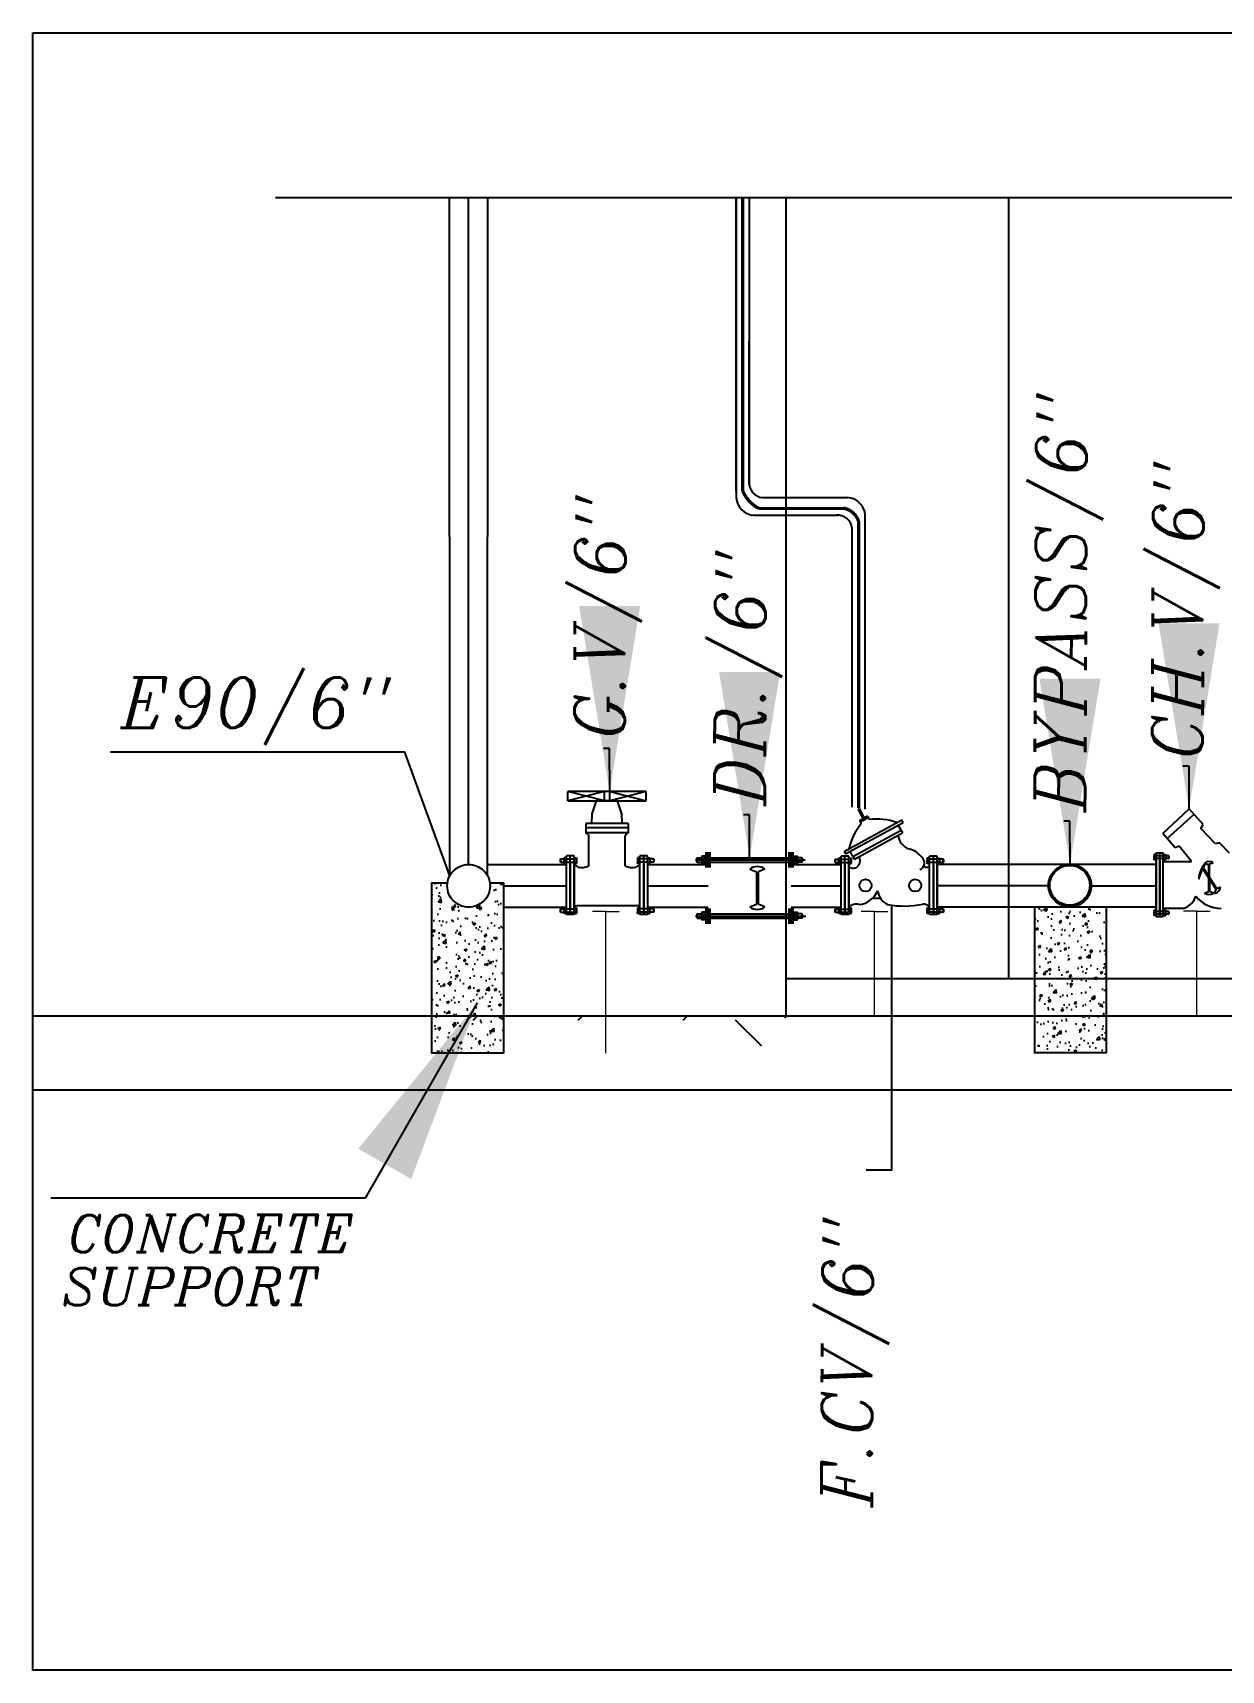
# Model space of a CAD drawing. Extents: x 152000 to 152174, y 158796 to 159332.
# Drawn here: x 152073.134 to 152076.336, y 159129.205 to 159133.617 of the extents above; entities that cross this region are included whole.
import ezdxf

# ---------------------------------------------------------------- set-up
doc = ezdxf.new("R2010")
doc.units = 0
doc.header["$LTSCALE"] = 3
doc.header["$MEASUREMENT"] = 0
for name, pattern in [('AUSGEZOGEN', [0]), ('CENTER', [2, 1.25, -0.25, 0.25, -0.25]), ('CENTERX41', [4.75, 2.5, -0.25, 0.25, -0.25, 0.25, -0.25, 0.25, -0.25, 0.25, -0.25])]:
    doc.linetypes.add(name, pattern=pattern)
doc.layers.get('0').update_dxf_attribs({"linetype": 'CONTINUOUS'})
for name, color, linetype in [('6INCH', 24, 'CONTINUOUS'), ('DIA 100mm', 1, 'CONTINUOUS'), ('DIM', 144, 'CONTINUOUS'), ('EBENE0', 7, 'AUSGEZOGEN'), ('EOP', 3, 'CONTINUOUS'), ('MECH', 6, 'CONTINUOUS'), ('NUMBERS', 6, 'CONTINUOUS'), ('TEXTS', 1, 'CONTINUOUS')]:
    doc.layers.add(name, color=color, linetype=linetype)
doc.layers.add('BEAM', color=6, linetype='CONTINUOUS', lineweight=13)
doc.styles.add('italic', font='italicc.shx', dxfattribs={"height": 0.4})
doc.dimstyles.get("Standard").update_dxf_attribs({"dimtxt": 0.7, "dimasz": 0.5, "dimexe": 4.572, "dimexo": 1.5875, "dimgap": 0.01, "dimtad": 1, "dimzin": 0, "dimdsep": 46, "dimtxsty": 'Standard', "dimcen": 2.286, "dimse1": 1, "dimse2": 1, "dimsd1": 1, "dimsd2": 1, "dimadec": 0, "dimazin": 0, "dimtfac": 1, "dimtdec": 4, "dimtofl": 0, "dimtmove": 0, "dimatfit": 3, "dimfxl": 1, "dimtolj": 1, "dimtzin": 0, "dimarcsym": 0})

msp = doc.modelspace()

# ---------------------------------------------------------------- hatches: boundary and pattern name
h = msp.add_hatch()
h.set_pattern_fill('AR-CONC', color=256, scale=0.009703, style=0)
h.set_pattern_definition([(50, (152164.207266, 158651.478254), (0.069595362, -0.006088805), [0.007277209, -0.080049298]), (355, (152164.207266, 158651.478254), (-0.013462966, 0.07298479), [0.005821767, -0.064039438]), (100.4514, (152164.213065, 158651.477746), (0.056132448, 0.066895941), [0.006184676, -0.068031435]), (46.1842, (152164.207266, 158651.49766), (0.103553814, -0.016060219), [0.010915813, -0.120073946]), (96.6356, (152164.2159, 158651.49632), (0.09068981, 0.094518123), [0.009277014, -0.102047136]), (351.1842, (152164.20727, 158651.49766), (0.090689736, 0.094518194), [0.00873265, -0.096059157]), (21, (152164.21697, 158651.49281), (0.057917564, -0.03906589), [0.007277209, -0.080049298]), (326, (152164.21697, 158651.49281), (0.023608753, 0.070360911), [0.005821767, -0.064039438]), (71.4514, (152164.221795, 158651.48955), (0.081526341, 0.031294957), [0.006184676, -0.068031435]), (37.5, (152164.207266, 158651.478254), (0.0011798641, 0.0323005081), [0, -0.0632632025, 0, -0.0650097326, 0, -0.0642820117]), (7.5, (152164.207266, 158651.478254), (0.025525493, 0.038269552), [0, -0.0370652505, 0, -0.0618077607, 0, -0.0244999365]), (327.5, (152164.185628, 158651.478254), (0.0517964983, -0.0021884868), [0, -0.024257363, 0, -0.0756829723, 0, -0.1004254824]), (317.5, (152164.175925, 158651.478254), (0.0565862342, 0.0097131315), [0, -0.031534572, 0, -0.050261256, 0, -0.071316647])])
h.paths.add_polyline_path([(152074.20875, 159131.32559), (152074.25134, 159131.32559, 0.030415), (152074.25091, 159131.3186, 1), (152074.36607, 159131.3186, 0.030415), (152074.36564, 159131.32559), (152074.40281, 159131.32559), (152074.40281, 159130.86855), (152074.20875, 159130.86855)])
h = msp.add_hatch()
h.set_pattern_fill('AR-CONC', color=256, scale=0.009703, style=0)
h.set_pattern_definition([(50, (152162.88691, 158651.47899), (0.069595362, -0.006088805), [0.007277209, -0.080049298]), (355, (152162.88691, 158651.47899), (-0.013462966, 0.07298479), [0.005821767, -0.064039438]), (100.4514, (152162.89271, 158651.47848), (0.056132448, 0.066895941), [0.006184676, -0.068031435]), (46.1842, (152162.88691, 158651.498395), (0.103553814, -0.016060219), [0.010915813, -0.120073946]), (96.6356, (152162.89554, 158651.49706), (0.09068981, 0.094518123), [0.009277014, -0.102047136]), (351.1842, (152162.88691, 158651.4984), (0.090689736, 0.094518194), [0.00873265, -0.096059157]), (21, (152162.89661, 158651.493543), (0.057917564, -0.03906589), [0.007277209, -0.080049298]), (326, (152162.89661, 158651.49354), (0.023608753, 0.070360911), [0.005821767, -0.064039438]), (71.4514, (152162.90144, 158651.49029), (0.081526341, 0.031294957), [0.006184676, -0.068031435]), (37.5, (152162.886908, 158651.47899), (0.0011798641, 0.0323005081), [0, -0.0632632025, 0, -0.0650097326, 0, -0.0642820117]), (7.5, (152162.886908, 158651.47899), (0.025525493, 0.038269552), [0, -0.0370652505, 0, -0.0618077607, 0, -0.0244999365]), (327.5, (152162.86527, 158651.47899), (0.0517964983, -0.0021884868), [0, -0.024257363, 0, -0.0756829723, 0, -0.1004254824]), (317.5, (152162.855568, 158651.47899), (0.0565862342, 0.0097131315), [0, -0.031534572, 0, -0.050261256, 0, -0.071316647])])
h.paths.add_polyline_path([(152075.83285, 159131.26176), (152076.02691, 159131.26176), (152076.02691, 159130.86928), (152075.83285, 159130.86928)])

# ---------------------------------------------------------------- linework, layer by layer
at = {"color": 130, "const_width": 0.00889}
for points in [[(152075.04675, 159132.38216), (152075.04705, 159133.17256)], [(152075.09046, 159132.33508), (152075.32209, 159132.33508)]]:
    msp.add_lwpolyline(points, dxfattribs=at)
for points in [[(152075.04709, 159133.17256), (152075.04675, 159132.38216, 0.1694088), (152075.09046, 159132.33508)], [(152075.35921, 159131.52842), (152075.35921, 159132.29939, 0.2854813), (152075.31891, 159132.33576)]]:
    msp.add_lwpolyline(points, format="xyb", dxfattribs=at)
for points in [[(152074.25767, 159131.34566), (152074.13662, 159131.67894), (152073.34346, 159131.67894)], [(152074.25134, 159131.32559), (152074.20875, 159131.32559), (152074.20875, 159130.86855), (152074.40281, 159130.86855), (152074.40281, 159131.32559), (152074.36564, 159131.32559)], [(152075.44735, 159131.26683), (152075.44735, 159130.55224), (152075.37909, 159130.55224)], [(152075.83285, 159131.26176), (152075.83285, 159130.86928), (152076.02691, 159130.86928), (152076.02691, 159131.26176)]]:
    msp.add_lwpolyline(points)
at = {"layer": '6INCH', "color": 2}
for points in [[(152075.02897, 159132.38216), (152075.02927, 159133.17256)], [(152075.06454, 159132.39988), (152075.06483, 159133.17256)]]:
    msp.add_lwpolyline(points, dxfattribs=at)
for points in [[(152075.02928, 159133.17256), (152075.02897, 159132.36438, 0.3695068), (152075.07696, 159132.31684)], [(152075.06453, 159133.17256), (152075.06453, 159132.39994, 0.411113), (152075.10812, 159132.36447)], [(152075.37699, 159131.52472), (152075.37699, 159132.31717, 0.3695068), (152075.329, 159132.3647)], [(152075.34143, 159131.53008), (152075.34143, 159132.28161, 0.4094812), (152075.29886, 159132.31684)]]:
    msp.add_lwpolyline(points, format="xyb", dxfattribs=at)
at = {"layer": '6INCH', "color": 50}
for points in [[(152075.10046, 159132.36447), (152075.329, 159132.3647)], [(152075.07696, 159132.31684), (152075.30562, 159132.31684)]]:
    msp.add_lwpolyline(points, dxfattribs=at)
at = {"layer": 'BEAM', "color": 2}
for p, q in [((152074.67833, 159131.2497), (152074.64248, 159131.2497)), ((152074.67833, 159131.2497), (152074.71419, 159131.2497)), ((152074.67833, 159130.86787), (152074.67833, 159131.2497)), ((152075.4018, 159131.24968), (152075.36594, 159131.24968)), ((152075.4018, 159131.24968), (152075.43766, 159131.24968)), ((152075.4018, 159130.96787), (152075.4018, 159131.24968)), ((152076.2705, 159131.25042), (152076.23464, 159131.25042)), ((152076.2705, 159131.25042), (152076.30635, 159131.25042)), ((152076.2705, 159130.96861), (152076.2705, 159131.25042))]:
    msp.add_line(p, q, dxfattribs=at)
at = {"layer": 'DIA 100mm', "color": 1, "linetype": 'CENTERX41'}
for centre, radius in [((152075.92829, 159131.31934), 0.05758), ((152075.92803, 159131.32007), 0.05367)]:
    msp.add_circle(centre, radius, dxfattribs=at)
at = {"layer": 'DIM', "color": 1}
for points in [[(152074.25767, 159131.34566), (152074.25721, 159133.17256)], [(152074.30849, 159131.37618), (152074.30849, 159133.17256)], [(152074.35928, 159131.34573), (152074.35979, 159133.17256)]]:
    msp.add_lwpolyline(points, dxfattribs=at)
at = {"layer": 'DIM', "color": 1, "linetype": 'CENTER'}
msp.add_circle((152074.30849, 159131.3186), 0.05758, dxfattribs=at)
at = {"layer": 'EBENE0', "color": 8, "linetype": 'AUSGEZOGEN'}
for p, q in [((152073.78789, 159133.17256), (152079.7318, 159133.17256)), ((152075.16386, 159130.96787), (152075.16386, 159133.17256)), ((152075.16386, 159130.96787), (152075.16386, 159133.17256)), ((152075.76386, 159132.81787), (152075.76386, 159133.17256)), ((152075.76386, 159131.06787), (152075.76386, 159133.17256)), ((152084.56386, 159131.06787), (152075.16386, 159131.06787)), ((152075.16386, 159130.96787), (152073.13412, 159130.96787)), ((152073.99935, 159130.96787), (152073.13412, 159130.96787)), ((152075.16386, 159130.96787), (152073.13412, 159130.96787)), ((152073.99935, 159130.96787), (152073.13412, 159130.96787)), ((152074.32063, 159130.95706), (152074.33144, 159130.96787)), ((152074.32063, 159130.95706), (152074.33144, 159130.96787)), ((152074.60347, 159130.95706), (152074.61429, 159130.96787)), ((152074.60347, 159130.95706), (152074.61429, 159130.96787)), ((152074.88632, 159130.95706), (152074.89713, 159130.96787)), ((152074.88632, 159130.95706), (152074.89713, 159130.96787)), ((152075.09845, 159130.88635), (152075.02774, 159130.95706)), ((152075.09845, 159130.88635), (152075.02774, 159130.95706)), ((152075.16386, 159130.96236), (152075.15834, 159130.96787)), ((152075.16386, 159130.96236), (152075.15834, 159130.96787)), ((152084.56386, 159130.96787), (152075.16386, 159130.96787)), ((152075.16386, 159130.76787), (152073.13412, 159130.76787)), ((152084.56386, 159130.76787), (152075.16386, 159130.76787))]:
    msp.add_line(p, q, dxfattribs=at)
at = {"layer": 'MECH'}
for p, q in [((152074.67416, 159131.5479), (152074.57552, 159131.57236)), ((152074.67416, 159131.57236), (152074.57552, 159131.5479)), ((152074.78701, 159131.57236), (152074.57552, 159131.57236)), ((152074.57552, 159131.5479), (152074.57552, 159131.57236)), ((152074.67416, 159131.5479), (152074.67416, 159131.57236)), ((152074.68837, 159131.57236), (152074.67416, 159131.57236)), ((152074.68837, 159131.57236), (152074.78701, 159131.5479)), ((152074.78701, 159131.57236), (152074.68837, 159131.5479)), ((152074.68837, 159131.5479), (152074.68837, 159131.57236)), ((152074.78701, 159131.5479), (152074.78701, 159131.57236)), ((152074.57552, 159131.5479), (152074.78701, 159131.5479)), ((152074.64049, 159131.4865), (152074.64153, 159131.51252)), ((152074.64153, 159131.51252), (152074.65286, 159131.5479)), ((152074.70968, 159131.5479), (152074.65286, 159131.5479)), ((152074.721, 159131.51252), (152074.70968, 159131.5479)), ((152074.72204, 159131.4865), (152074.721, 159131.51252)), ((152075.36094, 159131.52706), (152075.35748, 159131.52518)), ((152075.35748, 159131.52518), (152075.37047, 159131.49922)), ((152075.36094, 159131.52706), (152075.37393, 159131.5011)), ((152076.17871, 159131.45975), (152076.24933, 159131.52557)), ((152076.28695, 159131.48344), (152076.24933, 159131.52557)), ((152074.62445, 159131.4865), (152074.62445, 159131.46152)), ((152074.73809, 159131.4865), (152074.62445, 159131.4865)), ((152074.73809, 159131.47505), (152074.62445, 159131.47505)), ((152074.73809, 159131.4865), (152074.73809, 159131.46152)), ((152075.31968, 159131.41146), (152075.47521, 159131.49593)), ((152075.32343, 159131.40454), (152075.47896, 159131.48901)), ((152075.34391, 159131.39774), (152075.47352, 159131.46814)), ((152075.36119, 159131.49418), (152075.3722, 159131.50016)), ((152075.36119, 159131.49418), (152075.36589, 159131.48553)), ((152075.36307, 159131.49072), (152075.37408, 159131.4967)), ((152075.38321, 159131.50614), (152075.3722, 159131.50016)), ((152075.38509, 159131.50268), (152075.37408, 159131.4967)), ((152075.38321, 159131.50614), (152075.38791, 159131.49749)), ((152075.47352, 159131.46814), (152075.466, 159131.48197)), ((152075.47352, 159131.46814), (152075.47728, 159131.46122)), ((152075.47896, 159131.48901), (152075.47521, 159131.49593)), ((152076.19009, 159131.44638), (152076.2624, 159131.51094)), ((152076.28142, 159131.47341), (152076.28695, 159131.48344)), ((152076.32019, 159131.43181), (152076.28142, 159131.47341)), ((152074.63088, 159131.45649), (152074.62445, 159131.46152)), ((152074.73809, 159131.46152), (152074.62445, 159131.46152)), ((152074.63088, 159131.45649), (152074.63244, 159131.4533)), ((152074.63244, 159131.37202), (152074.63244, 159131.4533)), ((152074.73165, 159131.45649), (152074.73009, 159131.4533)), ((152074.73009, 159131.37202), (152074.73009, 159131.4533)), ((152074.73165, 159131.45649), (152074.73809, 159131.46152)), ((152075.34767, 159131.39082), (152075.47728, 159131.46122)), ((152076.21161, 159131.42113), (152076.17871, 159131.45975)), ((152076.2223, 159131.42523), (152076.21161, 159131.42113)), ((152076.25603, 159131.38415), (152076.2223, 159131.42523)), ((152076.33089, 159131.43427), (152076.32019, 159131.43181)), ((152076.35803, 159131.40634), (152076.33089, 159131.43427)), ((152074.55526, 159131.39037), (152074.55628, 159131.39094)), ((152074.55526, 159131.39037), (152074.55526, 159131.38282)), ((152074.55628, 159131.38226), (152074.55526, 159131.38282)), ((152074.55628, 159131.39094), (152074.56508, 159131.39094)), ((152074.55628, 159131.39094), (152074.55628, 159131.38226)), ((152074.55628, 159131.38226), (152074.56508, 159131.38226)), ((152074.56563, 159131.3941), (152074.56563, 159131.39094)), ((152074.57166, 159131.3941), (152074.56563, 159131.3941)), ((152074.56563, 159131.39094), (152074.56563, 159131.38226)), ((152074.56563, 159131.39001), (152074.57166, 159131.39001)), ((152074.56563, 159131.38318), (152074.57166, 159131.38318)), ((152074.56563, 159131.37909), (152074.56563, 159131.38226)), ((152074.57166, 159131.39094), (152074.59283, 159131.39094)), ((152074.57166, 159131.38226), (152074.59283, 159131.38226)), ((152074.57197, 159131.24119), (152074.57197, 159131.39902)), ((152074.58223, 159131.39902), (152074.57197, 159131.39902)), ((152074.58223, 159131.24119), (152074.58223, 159131.39902)), ((152074.58223, 159131.38324), (152074.58223, 159131.39902)), ((152074.58223, 159131.24119), (152074.58223, 159131.39902)), ((152074.59248, 159131.39902), (152074.58223, 159131.39902)), ((152074.58223, 159131.24119), (152074.58223, 159131.39902)), ((152074.58223, 159131.38324), (152074.58223, 159131.25697)), ((152074.59248, 159131.24119), (152074.59248, 159131.39902)), ((152074.59248, 159131.38324), (152074.59248, 159131.39902)), ((152074.59248, 159131.24119), (152074.59248, 159131.39902)), ((152074.59248, 159131.38324), (152074.59248, 159131.25697)), ((152074.59283, 159131.3941), (152074.59887, 159131.3941)), ((152074.59887, 159131.39001), (152074.59283, 159131.39001)), ((152074.59887, 159131.38318), (152074.59283, 159131.38318)), ((152074.59887, 159131.3941), (152074.59887, 159131.39094)), ((152074.59887, 159131.39094), (152074.59887, 159131.38226)), ((152074.59887, 159131.37909), (152074.59887, 159131.38226)), ((152074.7697, 159131.3941), (152074.76366, 159131.3941)), ((152074.76366, 159131.3941), (152074.76366, 159131.39094)), ((152074.76366, 159131.39094), (152074.76366, 159131.38226)), ((152074.76366, 159131.39001), (152074.7697, 159131.39001)), ((152074.76366, 159131.38318), (152074.7697, 159131.38318)), ((152074.76366, 159131.37909), (152074.76366, 159131.38226)), ((152074.79087, 159131.39094), (152074.7697, 159131.39094)), ((152074.79087, 159131.38226), (152074.7697, 159131.38226)), ((152074.77005, 159131.24119), (152074.77005, 159131.39902)), ((152074.78031, 159131.39902), (152074.77005, 159131.39902)), ((152074.78031, 159131.38324), (152074.78031, 159131.39902)), ((152074.79056, 159131.39902), (152074.78031, 159131.39902)), ((152074.78031, 159131.24119), (152074.78031, 159131.39902)), ((152074.78031, 159131.38324), (152074.78031, 159131.25697)), ((152074.79056, 159131.38324), (152074.79056, 159131.39902)), ((152074.79056, 159131.38324), (152074.79056, 159131.25697)), ((152074.79087, 159131.3941), (152074.79691, 159131.3941)), ((152074.79691, 159131.39001), (152074.79087, 159131.39001)), ((152074.79691, 159131.38318), (152074.79087, 159131.38318)), ((152074.79691, 159131.3941), (152074.79691, 159131.39094)), ((152074.79691, 159131.39094), (152074.79691, 159131.38226)), ((152074.79691, 159131.37909), (152074.79691, 159131.38226)), ((152074.80625, 159131.39094), (152074.79746, 159131.39094)), ((152074.80625, 159131.38226), (152074.79746, 159131.38226)), ((152074.80625, 159131.39094), (152074.80625, 159131.38226)), ((152074.80727, 159131.39037), (152074.80625, 159131.39094)), ((152074.80625, 159131.38226), (152074.80727, 159131.38282)), ((152074.80727, 159131.39037), (152074.80727, 159131.38282)), ((152074.91945, 159131.38829), (152075.21506, 159131.38829)), ((152074.92434, 159131.39422), (152074.92294, 159131.39345)), ((152074.92294, 159131.38312), (152074.92294, 159131.39345)), ((152074.92294, 159131.38312), (152074.92434, 159131.38235)), ((152074.92434, 159131.38235), (152074.92434, 159131.39422)), ((152074.92434, 159131.39422), (152074.93637, 159131.39422)), ((152074.92434, 159131.38235), (152074.93637, 159131.38235)), ((152074.93712, 159131.39855), (152074.93712, 159131.39422)), ((152074.94537, 159131.39855), (152074.93712, 159131.39855)), ((152074.93712, 159131.38235), (152074.93712, 159131.39422)), ((152074.93712, 159131.39295), (152074.94537, 159131.39295)), ((152074.93712, 159131.38362), (152074.94537, 159131.38362)), ((152074.93712, 159131.37802), (152074.93712, 159131.38235)), ((152074.94537, 159131.37802), (152074.94537, 159131.39855)), ((152074.94537, 159131.39422), (152075.18563, 159131.39422)), ((152074.94537, 159131.38235), (152075.18563, 159131.38235)), ((152075.18563, 159131.39855), (152075.19388, 159131.39855)), ((152075.18563, 159131.37802), (152075.18563, 159131.39855)), ((152075.19388, 159131.39295), (152075.18563, 159131.39295)), ((152075.19388, 159131.38362), (152075.18563, 159131.38362)), ((152075.19388, 159131.39855), (152075.19388, 159131.39422)), ((152075.19388, 159131.38235), (152075.19388, 159131.39422)), ((152075.19388, 159131.37802), (152075.19388, 159131.38235)), ((152075.20666, 159131.39422), (152075.19463, 159131.39422)), ((152075.20666, 159131.38235), (152075.19463, 159131.38235)), ((152075.20666, 159131.39422), (152075.20806, 159131.39345)), ((152075.20666, 159131.38235), (152075.20666, 159131.39422)), ((152075.20806, 159131.38312), (152075.20666, 159131.38235)), ((152075.20806, 159131.38312), (152075.20806, 159131.39345)), ((152075.29528, 159131.38979), (152075.29629, 159131.39035)), ((152075.29528, 159131.38979), (152075.29528, 159131.38225)), ((152075.29629, 159131.38169), (152075.29528, 159131.38225)), ((152075.29629, 159131.39035), (152075.29629, 159131.38169)), ((152075.29629, 159131.39035), (152075.30507, 159131.39035)), ((152075.29629, 159131.38169), (152075.30507, 159131.38169)), ((152075.31164, 159131.39351), (152075.30562, 159131.39351)), ((152075.30562, 159131.39351), (152075.30562, 159131.39035)), ((152075.30562, 159131.39035), (152075.30562, 159131.38169)), ((152075.30562, 159131.38942), (152075.31164, 159131.38942)), ((152075.30562, 159131.38261), (152075.31164, 159131.38261)), ((152075.30562, 159131.37853), (152075.30562, 159131.38169)), ((152075.31164, 159131.39035), (152075.33277, 159131.39035)), ((152075.31164, 159131.38169), (152075.33277, 159131.38169)), ((152075.32218, 159131.39842), (152075.31194, 159131.39842)), ((152075.31194, 159131.24093), (152075.31194, 159131.39842)), ((152075.31968, 159131.41146), (152075.32343, 159131.40454)), ((152075.32218, 159131.24093), (152075.32218, 159131.39842)), ((152075.32218, 159131.24093), (152075.32218, 159131.39842)), ((152075.32218, 159131.24093), (152075.32218, 159131.39842)), ((152075.33242, 159131.39842), (152075.32218, 159131.39842)), ((152075.32218, 159131.24093), (152075.32218, 159131.39842)), ((152075.32218, 159131.38267), (152075.32218, 159131.39842)), ((152075.32218, 159131.24093), (152075.32218, 159131.39842)), ((152075.32218, 159131.38267), (152075.32218, 159131.25668)), ((152075.32343, 159131.40454), (152075.3364, 159131.41158)), ((152075.33242, 159131.24093), (152075.33242, 159131.39842)), ((152075.33242, 159131.38267), (152075.33242, 159131.39842)), ((152075.33242, 159131.24093), (152075.33242, 159131.39842)), ((152075.33242, 159131.38267), (152075.33242, 159131.25668)), ((152075.33277, 159131.39351), (152075.33879, 159131.39351)), ((152075.33879, 159131.38942), (152075.33277, 159131.38942)), ((152075.33879, 159131.38261), (152075.33277, 159131.38261)), ((152075.34391, 159131.39774), (152075.3364, 159131.41158)), ((152075.33879, 159131.39351), (152075.33879, 159131.39035)), ((152075.33879, 159131.39035), (152075.33879, 159131.38169)), ((152075.33879, 159131.37853), (152075.33879, 159131.38169)), ((152075.34391, 159131.39774), (152075.34767, 159131.39082)), ((152075.54377, 159131.39351), (152075.54377, 159131.39035)), ((152075.54979, 159131.39351), (152075.54377, 159131.39351)), ((152075.54377, 159131.39035), (152075.54377, 159131.38169)), ((152075.54377, 159131.38942), (152075.54979, 159131.38942)), ((152075.54377, 159131.38261), (152075.54979, 159131.38261)), ((152075.54377, 159131.37853), (152075.54377, 159131.38169)), ((152075.57092, 159131.39035), (152075.54979, 159131.39035)), ((152075.57092, 159131.38169), (152075.54979, 159131.38169)), ((152075.55014, 159131.24093), (152075.55014, 159131.39842)), ((152075.56038, 159131.39842), (152075.55014, 159131.39842)), ((152075.56038, 159131.24093), (152075.56038, 159131.39842)), ((152075.56038, 159131.38267), (152075.56038, 159131.39842)), ((152075.56038, 159131.24093), (152075.56038, 159131.39842)), ((152075.57061, 159131.39842), (152075.56038, 159131.39842)), ((152075.56038, 159131.24093), (152075.56038, 159131.39842)), ((152075.56038, 159131.24093), (152075.56038, 159131.39842)), ((152075.56038, 159131.38267), (152075.56038, 159131.25668)), ((152075.57061, 159131.24093), (152075.57061, 159131.39842)), ((152075.57061, 159131.38267), (152075.57061, 159131.39842)), ((152075.57061, 159131.24093), (152075.57061, 159131.39842)), ((152075.57061, 159131.38267), (152075.57061, 159131.25668)), ((152075.57092, 159131.39351), (152075.57694, 159131.39351)), ((152075.57694, 159131.38942), (152075.57092, 159131.38942)), ((152075.57694, 159131.38261), (152075.57092, 159131.38261)), ((152075.57694, 159131.39351), (152075.57694, 159131.39035)), ((152075.57694, 159131.39035), (152075.57694, 159131.38169)), ((152075.57694, 159131.37853), (152075.57694, 159131.38169)), ((152075.58626, 159131.39035), (152075.57749, 159131.39035)), ((152075.58626, 159131.38169), (152075.57749, 159131.38169)), ((152075.58728, 159131.38979), (152075.58626, 159131.39035)), ((152075.58626, 159131.39035), (152075.58626, 159131.38169)), ((152075.58626, 159131.38169), (152075.58728, 159131.38225)), ((152075.58728, 159131.38979), (152075.58728, 159131.38225)), ((152076.16076, 159131.40264), (152076.15522, 159131.40264)), ((152076.15522, 159131.40264), (152076.15522, 159131.39973)), ((152076.15522, 159131.39973), (152076.15522, 159131.39177)), ((152076.15522, 159131.39888), (152076.16076, 159131.39888)), ((152076.15522, 159131.39262), (152076.16076, 159131.39262)), ((152076.15522, 159131.38886), (152076.15522, 159131.39177)), ((152076.16076, 159131.38886), (152076.15522, 159131.38886)), ((152076.18019, 159131.39973), (152076.16076, 159131.39973)), ((152076.18019, 159131.39177), (152076.16076, 159131.39177)), ((152076.16108, 159131.23603), (152076.16108, 159131.40715)), ((152076.16108, 159131.40715), (152076.17049, 159131.40715)), ((152076.16108, 159131.39267), (152076.16108, 159131.40715)), ((152076.16108, 159131.23603), (152076.16108, 159131.40715)), ((152076.16108, 159131.39267), (152076.16108, 159131.25051)), ((152076.17049, 159131.23603), (152076.17049, 159131.40715)), ((152076.17049, 159131.23603), (152076.17049, 159131.40715)), ((152076.17049, 159131.23603), (152076.17049, 159131.40715)), ((152076.17049, 159131.23603), (152076.17049, 159131.40715)), ((152076.17049, 159131.39267), (152076.17049, 159131.40715)), ((152076.17049, 159131.40715), (152076.17991, 159131.40715)), ((152076.17049, 159131.23603), (152076.17049, 159131.40715)), ((152076.17049, 159131.39267), (152076.17049, 159131.25051)), ((152076.17991, 159131.23603), (152076.17991, 159131.40715)), ((152076.17991, 159131.38415), (152076.25603, 159131.38415)), ((152076.18019, 159131.40264), (152076.18572, 159131.40264)), ((152076.18572, 159131.39888), (152076.18019, 159131.39888)), ((152076.18572, 159131.39262), (152076.18019, 159131.39262)), ((152076.18019, 159131.38886), (152076.18572, 159131.38886)), ((152076.18572, 159131.40264), (152076.18572, 159131.39973)), ((152076.18572, 159131.39973), (152076.18572, 159131.39177)), ((152076.18572, 159131.38886), (152076.18572, 159131.39177)), ((152076.1943, 159131.39973), (152076.18623, 159131.39973)), ((152076.1943, 159131.39177), (152076.18623, 159131.39177)), ((152076.1943, 159131.39973), (152076.1943, 159131.39177)), ((152076.19523, 159131.39921), (152076.1943, 159131.39973)), ((152076.1943, 159131.39177), (152076.19523, 159131.39228)), ((152076.19523, 159131.39921), (152076.19523, 159131.39228)), ((152076.29099, 159131.38002), (152076.30162, 159131.37583)), ((152076.31445, 159131.3801), (152076.30386, 159131.37584)), ((152074.57166, 159131.37909), (152074.56563, 159131.37909)), ((152074.59248, 159131.37618), (152074.60327, 159131.36889)), ((152074.59283, 159131.37909), (152074.59887, 159131.37909)), ((152074.77005, 159131.37618), (152074.75926, 159131.36889)), ((152074.7697, 159131.37909), (152074.76366, 159131.37909)), ((152074.79056, 159131.37198), (152074.79056, 159131.26699)), ((152074.79087, 159131.37909), (152074.79691, 159131.37909)), ((152074.94537, 159131.37802), (152074.93712, 159131.37802)), ((152075.06571, 159131.36382), (152075.08418, 159131.35647)), ((152075.08418, 159131.35647), (152075.08418, 159131.26904)), ((152075.10653, 159131.36382), (152075.08807, 159131.35647)), ((152075.08807, 159131.35647), (152075.08807, 159131.26904)), ((152075.18563, 159131.37802), (152075.19388, 159131.37802)), ((152075.31164, 159131.37853), (152075.30562, 159131.37853)), ((152075.33277, 159131.37853), (152075.33879, 159131.37853)), ((152075.54979, 159131.37853), (152075.54377, 159131.37853)), ((152075.57092, 159131.37853), (152075.57694, 159131.37853)), ((152076.27556, 159131.33693), (152076.28576, 159131.36522)), ((152076.28576, 159131.36522), (152076.32228, 159131.30847)), ((152076.29133, 159131.37754), (152076.28727, 159131.36687)), ((152076.28727, 159131.36687), (152076.32379, 159131.31011)), ((152076.30162, 159131.37583), (152076.30188, 159131.30305)), ((152076.30386, 159131.37584), (152076.30412, 159131.30306)), ((152076.29129, 159131.29879), (152076.30188, 159131.30305)), ((152076.31475, 159131.29888), (152076.30412, 159131.30306)), ((152076.31822, 159131.29779), (152076.32228, 159131.30847)), ((152076.33408, 159131.31508), (152076.32379, 159131.31011)), ((152074.55526, 159131.25567), (152074.55628, 159131.25624)), ((152074.55526, 159131.25567), (152074.55526, 159131.24812)), ((152074.55628, 159131.24756), (152074.55526, 159131.24812)), ((152074.55628, 159131.25624), (152074.56508, 159131.25624)), ((152074.55628, 159131.25624), (152074.55628, 159131.24756)), ((152074.55628, 159131.24756), (152074.56508, 159131.24756)), ((152074.56563, 159131.2594), (152074.56563, 159131.25624)), ((152074.57166, 159131.2594), (152074.56563, 159131.2594)), ((152074.56563, 159131.25624), (152074.56563, 159131.24756)), ((152074.56563, 159131.25531), (152074.57166, 159131.25531)), ((152074.56563, 159131.24848), (152074.57166, 159131.24848)), ((152074.56563, 159131.24439), (152074.56563, 159131.24756)), ((152074.57166, 159131.25624), (152074.59283, 159131.25624)), ((152074.57166, 159131.24756), (152074.59283, 159131.24756)), ((152074.58223, 159131.25697), (152074.58223, 159131.24119)), ((152074.59248, 159131.26102), (152074.5967, 159131.26504)), ((152074.59248, 159131.25697), (152074.59248, 159131.24119)), ((152074.59283, 159131.2594), (152074.59887, 159131.2594)), ((152074.59887, 159131.25531), (152074.59283, 159131.25531)), ((152074.59887, 159131.24848), (152074.59283, 159131.24848)), ((152074.5967, 159131.26504), (152074.60109, 159131.26541)), ((152074.59887, 159131.2594), (152074.59887, 159131.25624)), ((152074.59887, 159131.25624), (152074.59887, 159131.24756)), ((152074.59887, 159131.24439), (152074.59887, 159131.24756)), ((152074.60109, 159131.26541), (152074.76144, 159131.26541)), ((152074.76583, 159131.26504), (152074.76144, 159131.26541)), ((152074.7697, 159131.2594), (152074.76366, 159131.2594)), ((152074.76366, 159131.2594), (152074.76366, 159131.25624)), ((152074.76366, 159131.25624), (152074.76366, 159131.24756)), ((152074.76366, 159131.25531), (152074.7697, 159131.25531)), ((152074.76366, 159131.24848), (152074.7697, 159131.24848)), ((152074.76366, 159131.24439), (152074.76366, 159131.24756)), ((152074.77005, 159131.26102), (152074.76583, 159131.26504)), ((152074.79087, 159131.25624), (152074.7697, 159131.25624)), ((152074.79087, 159131.24756), (152074.7697, 159131.24756)), ((152074.78031, 159131.25697), (152074.78031, 159131.24119)), ((152074.79056, 159131.25697), (152074.79056, 159131.24119)), ((152074.79087, 159131.2594), (152074.79691, 159131.2594)), ((152074.79691, 159131.25531), (152074.79087, 159131.25531)), ((152074.79691, 159131.24848), (152074.79087, 159131.24848)), ((152074.79691, 159131.2594), (152074.79691, 159131.25624)), ((152074.79691, 159131.25624), (152074.79691, 159131.24756)), ((152074.79691, 159131.24439), (152074.79691, 159131.24756)), ((152074.80625, 159131.25624), (152074.79746, 159131.25624)), ((152074.80625, 159131.24756), (152074.79746, 159131.24756)), ((152074.80625, 159131.25624), (152074.80625, 159131.24756)), ((152074.80727, 159131.25567), (152074.80625, 159131.25624)), ((152074.80625, 159131.24756), (152074.80727, 159131.24812)), ((152074.80727, 159131.25567), (152074.80727, 159131.24812)), ((152074.94537, 159131.24749), (152074.93712, 159131.24749)), ((152074.93712, 159131.24749), (152074.93712, 159131.24316)), ((152074.94537, 159131.24749), (152074.94537, 159131.22696)), ((152075.06571, 159131.2617), (152075.08418, 159131.26904)), ((152075.10653, 159131.2617), (152075.08807, 159131.26904)), ((152075.18563, 159131.24749), (152075.19388, 159131.24749)), ((152075.18563, 159131.24749), (152075.18563, 159131.22696)), ((152075.19388, 159131.24749), (152075.19388, 159131.24316)), ((152075.29528, 159131.25538), (152075.29629, 159131.25595)), ((152075.29528, 159131.25538), (152075.29528, 159131.24785)), ((152075.29629, 159131.24728), (152075.29528, 159131.24785)), ((152075.29629, 159131.25595), (152075.29629, 159131.24728)), ((152075.29629, 159131.25595), (152075.30507, 159131.25595)), ((152075.31164, 159131.2591), (152075.30562, 159131.2591)), ((152075.30562, 159131.2591), (152075.30562, 159131.25595)), ((152075.30562, 159131.25595), (152075.30562, 159131.24728)), ((152075.30562, 159131.25502), (152075.31164, 159131.25502)), ((152075.30562, 159131.24821), (152075.31164, 159131.24821)), ((152075.31164, 159131.25595), (152075.33277, 159131.25595)), ((152075.32218, 159131.25668), (152075.32218, 159131.24093)), ((152075.33242, 159131.25668), (152075.33242, 159131.24093)), ((152075.33277, 159131.2591), (152075.33879, 159131.2591)), ((152075.33879, 159131.25502), (152075.33277, 159131.25502)), ((152075.33879, 159131.24821), (152075.33277, 159131.24821)), ((152075.33879, 159131.2591), (152075.33879, 159131.25595)), ((152075.33879, 159131.25595), (152075.33879, 159131.24728)), ((152075.41788, 159131.28471), (152075.39646, 159131.28471)), ((152075.54377, 159131.2591), (152075.54377, 159131.25595)), ((152075.54979, 159131.2591), (152075.54377, 159131.2591)), ((152075.54377, 159131.25595), (152075.54377, 159131.24728)), ((152075.54377, 159131.25502), (152075.54979, 159131.25502)), ((152075.54377, 159131.24821), (152075.54979, 159131.24821)), ((152075.57092, 159131.25595), (152075.54979, 159131.25595)), ((152075.56038, 159131.25668), (152075.56038, 159131.24093)), ((152075.57061, 159131.25668), (152075.57061, 159131.24093)), ((152075.57092, 159131.2591), (152075.57694, 159131.2591)), ((152075.57694, 159131.25502), (152075.57092, 159131.25502)), ((152075.57694, 159131.24821), (152075.57092, 159131.24821)), ((152075.57694, 159131.2591), (152075.57694, 159131.25595)), ((152075.57694, 159131.25595), (152075.57694, 159131.24728)), ((152075.58626, 159131.25595), (152075.57749, 159131.25595)), ((152075.58728, 159131.25538), (152075.58626, 159131.25595)), ((152075.58626, 159131.25595), (152075.58626, 159131.24728)), ((152075.58626, 159131.24728), (152075.58728, 159131.24785)), ((152075.58728, 159131.25538), (152075.58728, 159131.24785)), ((152076.16076, 159131.25274), (152076.15522, 159131.25274)), ((152076.15522, 159131.25274), (152076.15522, 159131.24984)), ((152076.15522, 159131.24984), (152076.15522, 159131.24187)), ((152076.15522, 159131.24899), (152076.16076, 159131.24899)), ((152076.18019, 159131.24984), (152076.16076, 159131.24984)), ((152076.16108, 159131.25051), (152076.16108, 159131.23603)), ((152076.17049, 159131.25051), (152076.17049, 159131.23603)), ((152076.17991, 159131.25877), (152076.23686, 159131.25877)), ((152076.18019, 159131.25274), (152076.18572, 159131.25274)), ((152076.18572, 159131.24899), (152076.18019, 159131.24899)), ((152076.18572, 159131.25274), (152076.18572, 159131.24984)), ((152076.18572, 159131.24984), (152076.18572, 159131.24187)), ((152076.1943, 159131.24984), (152076.18623, 159131.24984)), ((152076.1943, 159131.24984), (152076.1943, 159131.24187)), ((152076.19523, 159131.24932), (152076.1943, 159131.24984)), ((152076.19523, 159131.24932), (152076.19523, 159131.24239)), ((152074.57166, 159131.24439), (152074.56563, 159131.24439)), ((152074.58223, 159131.24119), (152074.57197, 159131.24119)), ((152074.58223, 159131.24119), (152074.57197, 159131.24119)), ((152074.59248, 159131.24119), (152074.58223, 159131.24119)), ((152074.59248, 159131.24119), (152074.58223, 159131.24119)), ((152074.59283, 159131.24439), (152074.59887, 159131.24439)), ((152074.7697, 159131.24439), (152074.76366, 159131.24439)), ((152074.78031, 159131.24119), (152074.77005, 159131.24119)), ((152074.78031, 159131.24119), (152074.77005, 159131.24119)), ((152074.79056, 159131.24119), (152074.78031, 159131.24119)), ((152074.79056, 159131.24119), (152074.78031, 159131.24119)), ((152074.79087, 159131.24439), (152074.79691, 159131.24439)), ((152074.91945, 159131.23723), (152075.21662, 159131.23723)), ((152074.92294, 159131.24239), (152074.92434, 159131.24316)), ((152074.92294, 159131.24239), (152074.92294, 159131.23206)), ((152074.92434, 159131.23129), (152074.92294, 159131.23206)), ((152074.92434, 159131.24316), (152074.92434, 159131.23129)), ((152074.92434, 159131.24316), (152074.93637, 159131.24316)), ((152074.92434, 159131.23129), (152074.93637, 159131.23129)), ((152074.93712, 159131.24316), (152074.93712, 159131.23129)), ((152074.93712, 159131.24189), (152074.94537, 159131.24189)), ((152074.93712, 159131.23256), (152074.94537, 159131.23256)), ((152074.93712, 159131.22696), (152074.93712, 159131.23129)), ((152074.94537, 159131.22696), (152074.93712, 159131.22696)), ((152074.94537, 159131.24316), (152075.18563, 159131.24316)), ((152074.94537, 159131.23129), (152075.18563, 159131.23129)), ((152075.19388, 159131.24189), (152075.18563, 159131.24189)), ((152075.19388, 159131.23256), (152075.18563, 159131.23256)), ((152075.18563, 159131.22696), (152075.19388, 159131.22696)), ((152075.19388, 159131.24316), (152075.19388, 159131.23129)), ((152075.19388, 159131.22696), (152075.19388, 159131.23129)), ((152075.20666, 159131.24316), (152075.19463, 159131.24316)), ((152075.20666, 159131.23129), (152075.19463, 159131.23129)), ((152075.20666, 159131.24316), (152075.20806, 159131.24239)), ((152075.20666, 159131.23129), (152075.20666, 159131.24316)), ((152075.20806, 159131.23206), (152075.20666, 159131.23129)), ((152075.20806, 159131.23206), (152075.20806, 159131.24239)), ((152075.29629, 159131.24728), (152075.30507, 159131.24728)), ((152075.30562, 159131.24413), (152075.30562, 159131.24728)), ((152075.31164, 159131.24413), (152075.30562, 159131.24413)), ((152075.31164, 159131.24728), (152075.33277, 159131.24728)), ((152075.32218, 159131.24093), (152075.31194, 159131.24093)), ((152075.32218, 159131.24093), (152075.31194, 159131.24093)), ((152075.33242, 159131.24093), (152075.32218, 159131.24093)), ((152075.33242, 159131.24093), (152075.32218, 159131.24093)), ((152075.33277, 159131.24413), (152075.33879, 159131.24413)), ((152075.33879, 159131.24413), (152075.33879, 159131.24728)), ((152075.54377, 159131.24413), (152075.54377, 159131.24728)), ((152075.54979, 159131.24413), (152075.54377, 159131.24413)), ((152075.57092, 159131.24728), (152075.54979, 159131.24728)), ((152075.56038, 159131.24093), (152075.55014, 159131.24093)), ((152075.56038, 159131.24093), (152075.55014, 159131.24093)), ((152075.57061, 159131.24093), (152075.56038, 159131.24093)), ((152075.57061, 159131.24093), (152075.56038, 159131.24093)), ((152075.57092, 159131.24413), (152075.57694, 159131.24413)), ((152075.57694, 159131.24413), (152075.57694, 159131.24728)), ((152075.58626, 159131.24728), (152075.57749, 159131.24728)), ((152076.15522, 159131.24272), (152076.16076, 159131.24272)), ((152076.15522, 159131.23897), (152076.15522, 159131.24187)), ((152076.16076, 159131.23897), (152076.15522, 159131.23897)), ((152076.18019, 159131.24187), (152076.16076, 159131.24187)), ((152076.16108, 159131.23603), (152076.17049, 159131.23603)), ((152076.16108, 159131.23603), (152076.17049, 159131.23603)), ((152076.17049, 159131.23603), (152076.17991, 159131.23603)), ((152076.17049, 159131.23603), (152076.17991, 159131.23603)), ((152076.18572, 159131.24272), (152076.18019, 159131.24272)), ((152076.18019, 159131.23897), (152076.18572, 159131.23897)), ((152076.18572, 159131.23897), (152076.18572, 159131.24187)), ((152076.1943, 159131.24187), (152076.18623, 159131.24187)), ((152076.1943, 159131.24187), (152076.19523, 159131.24239))]:
    msp.add_line(p, q, dxfattribs=at)
at = {"layer": 'MECH', "const_width": 0.01619}
for points in [[(152074.95352, 159131.40999), (152074.95352, 159131.3672)], [(152075.17693, 159131.40999), (152075.17693, 159131.3672)], [(152074.95352, 159131.21552), (152074.95352, 159131.25832)], [(152075.17693, 159131.21552), (152075.17693, 159131.25832)]]:
    msp.add_lwpolyline(points, dxfattribs=at)
at = {"layer": 'MECH'}
for centre in [(152075.37758, 159131.31965), (152075.51136, 159131.31965)]:
    msp.add_circle(centre, 0.01657, dxfattribs=at)
for centre, radius, start, end in [((152075.50084, 159131.37659), 0.17343, 141.08613, 166.03638), ((152075.40584, 159131.32499), 0.17343, 70.98233, 95.93258), ((152075.50819, 159131.45788), 0.04225, 183.76287, 250.83085), ((152074.56802, 159131.39206), 0.00315, 139.521, 220.479), ((152074.56802, 159131.38114), 0.00315, 139.521, 220.479), ((152074.57302, 159131.3866), 0.00814, 155.22028, 204.77972), ((152074.59647, 159131.39206), 0.00315, 319.521, 40.479), ((152074.59148, 159131.3866), 0.00814, 335.22028, 24.77972), ((152074.59647, 159131.38114), 0.00315, 319.521, 40.479), ((152074.76606, 159131.39206), 0.00315, 139.521, 220.479), ((152074.77105, 159131.3866), 0.00814, 155.22028, 204.77972), ((152074.76606, 159131.38114), 0.00315, 139.521, 220.479), ((152074.79451, 159131.39206), 0.00315, 319.521, 40.479), ((152074.78952, 159131.3866), 0.00814, 335.22028, 24.77972), ((152074.79451, 159131.38114), 0.00315, 319.521, 40.479), ((152074.9404, 159131.39575), 0.00431, 139.521, 220.479), ((152074.9404, 159131.38082), 0.00431, 139.521, 220.479), ((152074.94723, 159131.38829), 0.01113, 155.22028, 204.77972), ((152075.1906, 159131.39575), 0.00431, 319.521, 40.479), ((152075.18377, 159131.38829), 0.01113, 335.22028, 24.77972), ((152075.1906, 159131.38082), 0.00431, 319.521, 40.479), ((152075.30801, 159131.39147), 0.00315, 139.521, 220.479), ((152075.30801, 159131.38057), 0.00315, 139.521, 220.479), ((152075.31299, 159131.38602), 0.00812, 155.22028, 204.77972), ((152075.33639, 159131.39147), 0.00315, 319.521, 40.479), ((152075.33141, 159131.38602), 0.00812, 335.22028, 24.77972), ((152075.33639, 159131.38057), 0.00315, 319.521, 40.479), ((152075.345, 159131.38511), 0.01826, 324.07736, 40.33278), ((152075.48198, 159131.36098), 0.05831, 36.13543, 77.781), ((152075.51744, 159131.38016), 0.01914, 290.7583, 52.57224), ((152075.54617, 159131.39147), 0.00315, 139.521, 220.479), ((152075.55115, 159131.38602), 0.00812, 155.22028, 204.77972), ((152075.54617, 159131.38057), 0.00315, 139.521, 220.479), ((152075.57455, 159131.39147), 0.00315, 319.521, 40.479), ((152075.56957, 159131.38602), 0.00812, 335.22028, 24.77972), ((152075.57455, 159131.38057), 0.00315, 319.521, 40.479), ((152076.15742, 159131.40076), 0.00289, 139.521, 220.479), ((152076.15742, 159131.39074), 0.00289, 139.521, 220.479), ((152076.16201, 159131.39575), 0.00747, 155.22028, 204.77972), ((152076.18352, 159131.40076), 0.00289, 319.521, 40.479), ((152076.17894, 159131.39575), 0.00747, 335.22028, 24.77972), ((152076.18352, 159131.39074), 0.00289, 319.521, 40.479), ((152076.30278, 159131.364), 0.01989, 54.05537, 126.35704), ((152074.61357, 159131.41051), 0.04287, 256.09893, 296.1187), ((152074.74897, 159131.41051), 0.04287, 243.8813, 283.90107), ((152075.08612, 159131.33588), 0.0346, 53.84916, 126.15084), ((152075.34397, 159131.38568), 0.01943, 233.50577, 324.49053), ((152075.54244, 159131.37929), 0.01064, 223.60906, 316.39094), ((152076.33944, 159131.33549), 0.0639, 138.83946, 178.70721), ((152075.35402, 159131.329), 0.06135, 276.19733, 336.86287), ((152075.45497, 159131.30985), 0.04482, 186.34591, 246.76139), ((152076.30296, 159131.31489), 0.01989, 234.05537, 306.35704), ((152076.31432, 159131.31729), 0.01989, 281.31684, 353.61851), ((152074.56802, 159131.25735), 0.00315, 139.521, 220.479), ((152074.56802, 159131.24644), 0.00315, 139.521, 220.479), ((152074.57302, 159131.2519), 0.00814, 155.22028, 204.77972), ((152074.59647, 159131.25735), 0.00315, 319.521, 40.479), ((152074.59148, 159131.2519), 0.00814, 335.22028, 24.77972), ((152074.59647, 159131.24644), 0.00315, 319.521, 40.479), ((152074.76606, 159131.25735), 0.00315, 139.521, 220.479), ((152074.77105, 159131.2519), 0.00814, 155.22028, 204.77972), ((152074.76606, 159131.24644), 0.00315, 139.521, 220.479), ((152074.79451, 159131.25735), 0.00315, 319.521, 40.479), ((152074.78952, 159131.2519), 0.00814, 335.22028, 24.77972), ((152074.79451, 159131.24644), 0.00315, 319.521, 40.479), ((152074.9404, 159131.24469), 0.00431, 139.521, 220.479), ((152075.08612, 159131.28963), 0.0346, 233.84916, 306.15084), ((152075.1906, 159131.24469), 0.00431, 319.521, 40.479), ((152075.30801, 159131.25706), 0.00315, 139.521, 220.479), ((152075.30801, 159131.24617), 0.00315, 139.521, 220.479), ((152075.31299, 159131.25161), 0.00812, 155.22028, 204.77972), ((152075.3526, 159131.24063), 0.02854, 73.62699, 134.9867), ((152075.33639, 159131.25706), 0.00315, 319.521, 40.479), ((152075.33141, 159131.25161), 0.00812, 335.22028, 24.77972), ((152075.33639, 159131.24617), 0.00315, 319.521, 40.479), ((152075.48293, 159131.48936), 0.22536, 258.31591, 282.47897), ((152075.53323, 159131.24603), 0.02335, 43.57636, 93.93161), ((152075.54617, 159131.25706), 0.00315, 139.521, 220.479), ((152075.55115, 159131.25161), 0.00812, 155.22028, 204.77972), ((152075.54617, 159131.24617), 0.00315, 139.521, 220.479), ((152075.57455, 159131.25706), 0.00315, 319.521, 40.479), ((152075.56957, 159131.25161), 0.00812, 335.22028, 24.77972), ((152075.57455, 159131.24617), 0.00315, 319.521, 40.479), ((152076.15742, 159131.25086), 0.00289, 139.521, 220.479), ((152076.16201, 159131.24586), 0.00747, 155.22028, 204.77972), ((152076.18352, 159131.25086), 0.00289, 319.521, 40.479), ((152076.17894, 159131.24586), 0.00747, 335.22028, 24.77972), ((152076.22135, 159131.30394), 0.04775, 288.94428, 343.72029), ((152076.33875, 159131.35079), 0.09353, 220.09125, 268.31634), ((152074.9404, 159131.22976), 0.00431, 139.521, 220.479), ((152074.94723, 159131.23723), 0.01113, 155.22028, 204.77972), ((152075.18377, 159131.23723), 0.01113, 335.22028, 24.77972), ((152075.1906, 159131.22976), 0.00431, 319.521, 40.479), ((152076.15742, 159131.24085), 0.00289, 139.521, 220.479), ((152076.18352, 159131.24085), 0.00289, 319.521, 40.479)]:
    msp.add_arc(centre, radius, start, end, dxfattribs=at)
at = {"layer": 'TEXTS'}
msp.add_lwpolyline([(152073.13412, 159133.61683), (152085.18418, 159133.61683), (152085.18418, 159129.20527), (152073.13412, 159129.20527)], close=True, dxfattribs=at)
for points in [[(152074.35928, 159131.37618), (152074.57197, 159131.37618)], [(152074.79056, 159131.37618), (152074.95352, 159131.37618)], [(152075.17693, 159131.37618), (152075.31194, 159131.37618)], [(152075.57061, 159131.37691), (152076.16108, 159131.37691)], [(152074.40281, 159131.3186), (152074.57197, 159131.3186)], [(152074.79056, 159131.3186), (152074.95352, 159131.3186)], [(152075.17693, 159131.3186), (152075.31194, 159131.3186)], [(152075.57061, 159131.31934), (152075.87071, 159131.31934)], [(152075.98587, 159131.31826), (152076.16108, 159131.31826)], [(152074.40281, 159131.26102), (152074.57197, 159131.26102)], [(152074.79056, 159131.26102), (152074.95352, 159131.26102)], [(152075.17693, 159131.26102), (152075.31194, 159131.26102)], [(152075.57061, 159131.26176), (152076.16108, 159131.26176)]]:
    msp.add_lwpolyline(points, dxfattribs=at)

# ---------------------------------------------------------------- texts
at = {"layer": 'EOP', "char_height": 0.1, "attachment_point": 9, "rotation": 0.07626, "style": 'italic'}
for s, insert in [('\\A1;CONCRETE ', (152074.00066, 159130.33246)), ('\\A1;SUPPORT', (152073.90215, 159130.18952))]:
    msp.add_mtext(s, dxfattribs=dict(at, insert=insert))
at = {"layer": 'NUMBERS', "color": 5, "style": 'italic'}
for s, p in [('BYPASS/6"', (152075.96876, 159131.51626)), ('CH.V/6"', (152076.28534, 159131.65661)), ('G.V/6"', (152074.72881, 159131.71171)), ('DR./6"', (152075.10594, 159131.53357)), ('F.CV/6"', (152075.39426, 159129.64386))]:
    msp.add_text(s, height=0.135478, rotation=89.74376, dxfattribs=at).set_placement(p)
msp.add_text('E90/6"', height=0.135478, dxfattribs=at).set_placement((152073.37053, 159131.74393))

# ---------------------------------------------------------------- leaders
for points, override in [([(152074.68837, 159131.57236), (152074.68834, 159131.68813), (152074.6714, 159131.68812)], {"dimscale": 1, "dimfxl": 0.18}), ([(152076.24933, 159131.52557), (152076.2493, 159131.64135), (152076.23237, 159131.64134)], {"dimscale": 1, "dimfxl": 0.18}), ([(152075.0655, 159131.39422), (152075.06547, 159131.50999), (152075.04853, 159131.50999)], {"dimscale": 1, "dimfxl": 0.18}), ([(152075.92855, 159131.37691), (152075.92852, 159131.49269), (152075.91158, 159131.49268)], {"dimscale": 1, "dimfxl": 0.18}), ([(152074.33151, 159131.00296), (152074.02956, 159130.47752), (152073.18239, 159130.47752)], {"dimscale": 1, "dimgap": 0.09, "dimtad": 0, "dimfxl": 0.18})]:
    msp.add_leader(points, dimstyle='Standard', override=override)

doc.saveas('drawing.dxf')
